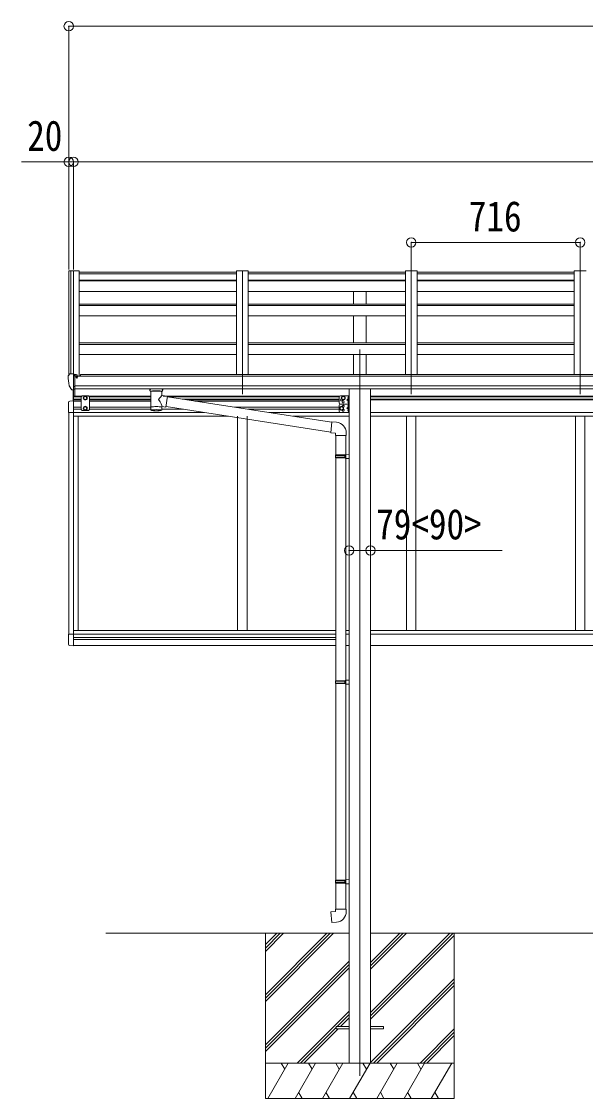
# Model space of a CAD drawing. Units: millimetres at full size, sheet at 1:40. Extents: x -11181 to 11305, y -7804 to 7716.
# Drawn here: x -1660 to 730, y -1096 to 3466 of the extents above; entities that cross this region are included whole.
import ezdxf
from ezdxf.enums import TextEntityAlignment as Align

# ---------------------------------------------------------------- set-up
doc = ezdxf.new("R2010")
doc.units = ezdxf.units.MM
doc.header["$LTSCALE"] = 40
doc.header["$PDMODE"] = 32
doc.header["$PDSIZE"] = 40
for name, color, linetype, lineweight in [('0-0_0', 7, 'Continuous', 9), ('0-1_本体', 4, 'Continuous', 9), ('0-2_部品', 7, 'Continuous', 9), ('0-8_PARTS2', 2, 'Continuous', 9), ('0-A_寸法', 6, 'Continuous', 9), ('1-1_GLASS', 4, 'Continuous', 9), ('1-2_GLASS_SEAL', 7, 'Continuous', 9)]:
    doc.layers.add(name, color=color, linetype=linetype, lineweight=lineweight)
doc.styles.add('ＭＳ ゴシック', font='')
doc.styles.get('ＭＳ ゴシック').set_extended_font_data('MS Gothic')

msp = doc.modelspace()

# ---------------------------------------------------------------- linework, layer by layer
at = {"layer": '0-0_0'}
for p, q in [((-1302.28, -395.71), (-271.48, -395.71)), ((-626.28, -395.71), (-626.28, -1095.71)), ((-626.28, -656.44), (-365.55, -395.71)), ((-626.28, -670.58), (-351.41, -395.71)), ((-626.28, -684.72), (-337.26, -395.71)), ((-626.28, -472.59), (-549.4, -395.71)), ((-626.28, -458.45), (-563.54, -395.71)), ((-626.28, -444.31), (-577.68, -395.71)), ((-181.08, -731.74), (154.95, -395.71)), ((-181.08, -745.88), (169.09, -395.71)), ((-181.08, -547.89), (-28.9, -395.71)), ((-181.08, -533.75), (-43.04, -395.71)), ((-181.08, -519.61), (-57.18, -395.71)), ((-181.08, -395.71), (3028.52, -395.71)), ((-181.08, -760.02), (173.72, -405.22)), ((173.72, -395.71), (173.72, -1095.71)), ((-626.28, -868.57), (-271.48, -513.77)), ((-626.28, -882.71), (-271.48, -527.91)), ((-626.28, -896.85), (-271.48, -542.05)), ((-181.08, -943.87), (173.72, -589.07)), ((-168.78, -945.71), (173.72, -603.21)), ((-154.63, -945.71), (173.72, -617.35)), ((-491.29, -945.71), (-271.48, -725.9)), ((-322.63, -791.2), (-271.48, -740.04)), ((-308.49, -791.2), (-271.48, -754.19)), ((-477.14, -945.71), (-326.28, -794.84)), ((-463, -945.71), (-317.49, -800.2)), ((29.21, -945.71), (173.72, -801.2)), ((43.36, -945.71), (173.72, -815.34)), ((57.5, -945.71), (173.72, -829.49)), ((173.72, -945.71), (-626.28, -945.71)), ((-615.99, -1095.71), (-529.39, -945.71)), ((-544.39, -971.69), (-559.39, -945.71)), ((-500.52, -1095.71), (-413.92, -945.71)), ((-428.92, -971.69), (-443.92, -945.71)), ((-385.05, -1095.71), (-298.45, -945.71)), ((-313.45, -971.69), (-328.45, -945.71)), ((-269.58, -1095.71), (-182.98, -945.71)), ((-197.98, -971.69), (-212.98, -945.71)), ((-154.11, -1095.71), (-67.51, -945.71)), ((-82.51, -971.69), (-97.51, -945.71)), ((-38.64, -1095.71), (47.96, -945.71)), ((17.96, -945.71), (32.96, -971.69)), ((76.83, -1095.71), (163.43, -945.71)), ((-485.52, -1069.73), (-470.52, -1095.71)), ((-370.05, -1069.73), (-355.05, -1095.71)), ((-254.58, -1069.73), (-239.58, -1095.71)), ((-139.11, -1069.73), (-124.11, -1095.71)), ((-23.64, -1069.73), (-8.64, -1095.71)), ((91.83, -1069.73), (106.83, -1095.71)), ((-626.28, -1095.71), (173.72, -1095.71))]:
    msp.add_line(p, q, dxfattribs=at)
at = {"layer": '0-1_本体'}
for p, q in [((-1460.27, 2408.2), (-1460.28, 1967.15)), ((-1459.33, 2409.09), (-1451.5, 2409.5)), ((-1451.28, 2409.42), (-1451.28, 1973.69)), ((-1451.2, 2409.31), (-1450.58, 2407.69)), ((-1415.28, 2409.51), (-1415.28, 1963.51)), ((-749.28, 2403.42), (-1415.28, 2403.42)), ((-1415.28, 2396.51), (-749.28, 2396.51)), ((-749.28, 2409.51), (-749.28, 1970.22)), ((-699.28, 2409.51), (-749.28, 2409.51)), ((-699.28, 2409.51), (-699.28, 1970.22)), ((-33.28, 2403.42), (-699.28, 2403.42)), ((-699.28, 2396.51), (-33.28, 2396.51)), ((-33.28, 2409.51), (-33.28, 1970.22)), ((16.72, 2409.51), (-33.28, 2409.51)), ((16.72, 2409.51), (16.72, 1970.22)), ((682.72, 2403.42), (16.72, 2403.42)), ((16.72, 2396.51), (682.72, 2396.51)), ((682.72, 2409.51), (682.72, 1970.22)), ((732.72, 2409.51), (682.72, 2409.51)), ((-1415.28, 2369.79), (-749.28, 2369.79)), ((-1415.28, 2367.21), (-749.28, 2367.21)), ((-699.28, 2369.79), (-33.28, 2369.79)), ((-699.28, 2367.21), (-33.28, 2367.21)), ((16.72, 2369.79), (682.72, 2369.79)), ((16.72, 2367.21), (682.72, 2367.21)), ((-1415.28, 2322.48), (-749.28, 2322.48)), ((-699.28, 2322.48), (-33.28, 2322.48)), ((-253.78, 2268.74), (-253.78, 2322.48)), ((-198.78, 2268.74), (-198.78, 2322.48)), ((16.72, 2322.48), (682.72, 2322.48)), ((-1415.28, 2268.74), (-749.28, 2268.74)), ((-1415.28, 2263.18), (-749.28, 2263.18)), ((-699.28, 2268.74), (-33.28, 2268.74)), ((-699.28, 2263.18), (-33.28, 2263.18)), ((16.72, 2268.74), (682.72, 2268.74)), ((16.72, 2263.18), (682.72, 2263.18)), ((-1415.28, 2219.18), (-749.28, 2219.18)), ((-699.28, 2219.18), (-33.28, 2219.18)), ((-253.78, 2105.09), (-253.78, 2219.18)), ((-198.78, 2105.09), (-198.78, 2219.18)), ((16.72, 2219.18), (682.72, 2219.18)), ((-1415.28, 2105.09), (-749.28, 2105.09)), ((-1415.28, 2098.3), (-749.28, 2098.3)), ((-699.28, 2105.09), (-33.28, 2105.09)), ((-699.28, 2098.3), (-33.28, 2098.3)), ((16.72, 2105.09), (682.72, 2105.09)), ((16.72, 2098.3), (682.72, 2098.3)), ((-1415.28, 2054.74), (-749.28, 2054.74)), ((-699.28, 2054.74), (-33.28, 2054.74)), ((-253.78, 1970.22), (-253.78, 2054.74)), ((-198.78, 1970.22), (-198.78, 2054.74)), ((16.72, 2054.74), (682.72, 2054.74)), ((4281.22, 1963.51), (-1433.78, 1963.51)), ((-1410.28, 1963.51), (-1410.28, 1970.22)), ((4257.72, 1970.22), (-1410.28, 1970.22)), ((-1433.78, 1922.29), (4281.22, 1922.29)), ((4281.22, 1910.44), (-1433.78, 1910.51)), ((-271.48, 1910.35), (-271.48, -945.73)), ((-181.08, 1910.35), (-181.08, -945.73))]:
    msp.add_line(p, q, dxfattribs=at)
msp.add_lwpolyline([(-1450.58, 1973.69), (-1450.58, 2409.51), (-1415.28, 2409.51)], dxfattribs=at)
msp.add_circle((-1426.31, 1958.78), 3, dxfattribs=at)
for centre, radius, start, end in [((-1459.28, 2408.09), 1, 93, 173.32986), ((-1451.48, 2409.2), 0.301, 21.06327, 92.86679)]:
    msp.add_arc(centre, radius, start, end, dxfattribs=at)
at = {"layer": '0-2_部品'}
for p, q in [((-1462.28, 1964.32), (-1462.28, 1963.69)), ((-1455.37, 1973.12), (-1459.43, 1967.32)), ((-1440.28, 1905.19), (-1440.28, 1973.69)), ((-1438.78, 1972.78), (-1440.28, 1972.78)), ((-1433.78, 1963.96), (-1440.28, 1964.36)), ((-1438.78, 1972.78), (-1438.78, 1966.61)), ((-1429.1, 1971.28), (-1438.78, 1972)), ((-1438.78, 1969.01), (-1424.78, 1968.95)), ((-1428.28, 1968.96), (-1428.28, 1970.86)), ((-1423.78, 1967.84), (-1423.78, 1963.51)), ((-1447.9, 1907), (-1457.65, 1922.38)), ((-1429.31, 1958.78), (-1428.78, 1958.78)), ((-1428.78, 1958.78), (-1428.48, 1958.78)), ((-1441.78, 1905.28), (-1445.49, 1905.51)), ((-1441.78, 1905.28), (-1440.28, 1905.19)), ((-1440.28, 1907.39), (-1439.78, 1907.39)), ((-1439.78, 1907.39), (-1439.28, 1908.39)), ((-1433.78, 1908.39), (-1439.28, 1908.39)), ((-1115.98, 1904.19), (-1115.98, 1910.3)), ((-1111.88, 1899.69), (-1111.9, 1819.39)), ((-1066.08, 1882.11), (-1066.08, 1899.7)), ((-1040.86, 1878.21), (-1066.08, 1882.12)), ((-1061.98, 1904.19), (-1061.98, 1910.3)), ((-1040.86, 1878.21), (-1047.88, 1832.95)), ((-345.75, 1768.3), (-1041.17, 1876.19)), ((-1066.06, 1819.39), (-1066.08, 1836.02)), ((-1066.08, 1835.77), (-1047.88, 1832.95)), ((-349.42, 1726.37), (-1047.61, 1834.69)), ((-324.76, 1768.24), (-345.59, 1770.07)), ((-329.68, 1712.5), (-283.68, 1712.5)), ((-327.68, 1712.5), (-327.68, 1629.84)), ((-285.68, 1712.5), (-285.68, 1632.4)), ((-283.68, 1712.5), (-283.68, 1723.41)), ((-329.68, 1627.84), (-328.68, 1629.84)), ((-329.68, 1627.84), (-285.68, 1627.84)), ((-329.68, 1627.84), (-329.68, 1619.84)), ((-329.68, 1619.84), (-285.68, 1619.84)), ((-329.68, 1619.84), (-328.68, 1617.84)), ((-328.68, 1629.84), (-285.68, 1629.84)), ((-328.68, 1617.84), (-285.68, 1617.84)), ((-327.68, 1617.84), (-327.68, 673.65)), ((-290.16, 1627.84), (-290.58, 1629.84)), ((-287.68, 1632.34), (-271.68, 1632.81)), ((-287.68, 1630.34), (-287.68, 1632.34)), ((-287.68, 1630.34), (-285.68, 1630.34)), ((-287.68, 1615.34), (-287.68, 1617.34)), ((-287.68, 1615.34), (-271.68, 1614.87)), ((-285.68, 1615.28), (-285.68, 676.21)), ((-271.68, 1632.81), (-271.68, 1614.87)), ((-329.68, 671.65), (-328.68, 673.65)), ((-329.68, 671.65), (-285.68, 671.65)), ((-329.68, 671.65), (-329.68, 663.65)), ((-329.68, 663.65), (-285.68, 663.65)), ((-329.68, 663.65), (-328.68, 661.65)), ((-328.68, 673.65), (-285.68, 673.65)), ((-328.68, 661.65), (-285.68, 661.65)), ((-327.68, 661.65), (-327.68, -171.51)), ((-290.16, 671.65), (-290.58, 673.65)), ((-287.68, 676.15), (-271.68, 676.62)), ((-287.68, 674.15), (-287.68, 676.15)), ((-287.68, 674.15), (-285.68, 674.15)), ((-287.68, 659.15), (-287.68, 661.15)), ((-287.68, 659.15), (-271.68, 658.68)), ((-285.68, 659.09), (-285.68, -168.95)), ((-271.68, 676.62), (-271.68, 658.68)), ((-329.68, -173.51), (-328.68, -171.51)), ((-329.68, -173.51), (-285.68, -173.51)), ((-329.68, -173.51), (-329.68, -181.51)), ((-329.68, -181.51), (-285.68, -181.51)), ((-329.68, -181.51), (-328.68, -183.51)), ((-328.68, -171.51), (-285.68, -171.51)), ((-290.16, -173.51), (-290.58, -171.51)), ((-287.68, -169.01), (-271.68, -168.54)), ((-287.68, -171.01), (-287.68, -169.01)), ((-287.68, -171.01), (-285.68, -171.01)), ((-271.68, -168.54), (-271.68, -186.48)), ((-328.68, -183.51), (-285.68, -183.51)), ((-327.68, -183.51), (-327.68, -293.51)), ((-287.68, -186.01), (-287.68, -184.01)), ((-287.68, -186.01), (-271.68, -186.48)), ((-285.68, -186.07), (-285.68, -293.51)), ((-329.68, -293.51), (-283.68, -293.51)), ((-329.68, -303.51), (-329.68, -293.51)), ((-283.68, -293.51), (-283.68, -304.42))]:
    msp.add_line(p, q, dxfattribs=at)
at = {"layer": '0-2_部品', "color": 4}
for p, q in [((-326.48, -791.2), (-326.48, -800.2)), ((-326.48, -791.2), (-271.48, -791.2)), ((-326.48, -800.2), (-271.48, -800.2)), ((-181.48, -791.2), (-126.48, -791.2)), ((-181.48, -800.2), (-126.48, -800.2)), ((-126.48, -791.2), (-126.48, -800.2))]:
    msp.add_line(p, q, dxfattribs=at)
at = {"layer": '0-2_部品'}
for points in [[(-1440.28, 1973.69), (-1452.28, 1973.69), (-1454.61, 1973.55)], [(-1433.78, 1908.39), (-1433.78, 1966.61), (-1438.78, 1966.61)], [(-1429.1, 1971.28), (-1428.94, 1971.26), (-1428.78, 1971.23), (-1428.63, 1971.18), (-1428.51, 1971.13), (-1428.41, 1971.07), (-1428.34, 1971.01), (-1428.29, 1970.93), (-1428.28, 1970.86)], [(-1440.28, 1919.08), (-1437.12, 1919.49), (-1433.78, 1919.92)], [(-1428.48, 1959.96), (-1428.48, 1958.78), (-1423.78, 1958.78)], [(-1423.78, 1960.39), (-1423.78, 1958.78), (-1423.31, 1958.78)], [(-1115.94, 1904.13), (-1115.97, 1904.48), (-1115.72, 1905.44), (-1115.2, 1906.33), (-1114.39, 1907.16), (-1113.28, 1907.96), (-1111.88, 1908.69)], [(-1115.94, 1904.24), (-1115.97, 1903.89), (-1115.72, 1902.93), (-1115.2, 1902.05), (-1114.39, 1901.21), (-1113.28, 1900.41), (-1111.88, 1899.69)], [(-1066.08, 1908.67), (-1065.85, 1908.58), (-1064.49, 1907.85), (-1063.38, 1907), (-1062.62, 1906.13), (-1062.16, 1905.23), (-1061.99, 1904.35)], [(-1066.08, 1899.7), (-1065.85, 1899.79), (-1064.49, 1900.53), (-1063.38, 1901.37), (-1062.62, 1902.24), (-1062.16, 1903.14), (-1061.99, 1904.02)], [(-345.59, 1770.07), (-349.6, 1724.24), (-329.68, 1722.5), (-329.68, 1712.5)], [(-290.16, 1627.84), (-290.16, 1619.84), (-290.58, 1617.84)], [(-287.68, 1617.34), (-285.68, 1617.34), (-285.68, 1630.34)], [(-290.16, 671.65), (-290.16, 663.65), (-290.58, 661.65)], [(-287.68, 661.15), (-285.68, 661.15), (-285.68, 674.15)], [(-290.16, -173.51), (-290.16, -181.51), (-290.58, -183.51)], [(-287.68, -184.01), (-285.68, -184.01), (-285.68, -171.01)], [(-324.76, -349.25), (-345.59, -351.08), (-349.6, -305.25), (-329.68, -303.51)]]:
    msp.add_lwpolyline(points, dxfattribs=at)
for centre, radius, start, end in [((-1459.28, 1964.32), 3, 93, 180), ((-1269.79, 1963.69), 192.49, 180.0008, 192.1233), ((-1454.55, 1972.55), 1, 93.5, 145), ((-1455.05, 1923.88), 3, 191.83348, 210), ((-1426.28, 1958.78), 2.5, 151.64236, 180), ((-1426.28, 1958.78), 2.5, 0, 151.64236), ((-1445.3, 1908.5), 3, 210, 266.5), ((-1098.91, 1858.97), 51.38, 92.46126, 104.61963), ((-1079.03, 1858.97), 51.38, 75.38037, 87.53874), ((-328.68, 1723.41), 45, 0, 85), ((-328.68, -304.42), 45, 275, 0)]:
    msp.add_arc(centre, radius, start, end, dxfattribs=at)
for centre, major_axis, ratio, start_param, end_param in [((-1424.78, 1967.85), (-0.02, 1.1), 0.906239, 4.6917496, 6.2625459), ((-1088.98, 1898.49), (-22.91, -0.42), 0.072511, 4.711586, 6.2823824), ((-1088.96, 1900.12), (-22.91, -0.42), 0.072511, 4.711586, 6.2823824), ((-1089, 1900.12), (22.92, -0.42), 0.07247, 0.0008089, 1.5716053), ((-1089, 1898.49), (22.92, -0.42), 0.07247, 0.0008089, 1.5716053), ((-1086.43, 1859.92), (20.32, 22.25), 0.045535, 4.9756507, 6.2441899), ((-1077.98, 1904.19), (16, 0), 0.361356, 0, 0.0194874), ((-1077.98, 1904.19), (16, 0), 0.361356, 6.2636979, 6.2831853), ((-1088.98, 1831.83), (22.91, 0), 0.122865, 6.2831853, 9.424778), ((-1088.98, 1862.56), (-22.81, 26.62), 0.234429, 3.1563334, 4.5976381), ((-1088.98, 1819.39), (22.92, 0), 0.101955, 6.2829723, 9.4248207), ((-1088.98, 1819.39), (22.92, 0), 0.101955, 3.1415499, 6.2833984)]:
    msp.add_ellipse(centre, major_axis=major_axis, ratio=ratio, start_param=start_param, end_param=end_param, dxfattribs=at)
at = {"layer": '0-8_PARTS2'}
for p, q in [((-1440.28, 2406.37), (-1440.28, 1887.08)), ((-724.28, 2406.37), (-724.28, 1887.08)), ((-8.28, 2406.37), (-8.28, 1887.08)), ((707.72, 2406.37), (707.72, 1887.08)), ((-226.28, 2075.89), (-226.28, -999.34))]:
    msp.add_line(p, q, dxfattribs=at)
at = {"layer": '0-A_寸法'}
for p, q in [((-1460.27, 3445.61), (10035.72, 3445.61)), ((-1460.27, 2871.2), (-1460.27, 2415.63)), ((-1440.28, 2871.2), (-1460.27, 2871.2)), ((-1440.28, 2871.2), (-1440.28, 2415.63)), ((-1440.28, 2871.2), (4287.72, 2871.2)), ((-1440.28, 2871.2), (-1440.28, 2415.63)), ((-8.28, 2529.76), (-8.28, 2412.16)), ((-8.28, 2529.76), (707.72, 2529.76)), ((707.72, 2529.76), (707.72, 2412.16)), ((-271.48, 1225.55), (-181.08, 1225.55)), ((-181.08, 1225.55), (376.54, 1225.55))]:
    msp.add_line(p, q, dxfattribs=at)
msp.add_lwpolyline([(-1460.27, 3445.61), (-1460.27, 2871.2), (-1660.27, 2871.2)], dxfattribs=at)
for p in [(-1460.27, 3445.61), (-1460.27, 2871.2), (-1440.28, 2871.2), (-8.28, 2529.76), (707.72, 2529.76), (-271.48, 1225.55), (-181.08, 1225.55)]:
    msp.add_point(p, dxfattribs=at)
at = {"layer": '1-1_GLASS'}
for p, q in [((-1440.28, 1879.19), (-1404.78, 1879.19)), ((-1440.28, 1875.69), (-1407.78, 1875.69)), ((-1375.78, 1879.19), (-1111.88, 1879.19)), ((-1372.78, 1875.69), (-1111.89, 1875.69)), ((-1060.51, 1879.19), (-311.48, 1879.19)), ((-1037.94, 1875.69), (-313.45, 1875.69)), ((-181.08, 1879.19), (3039.92, 1879.19)), ((-181.08, 1875.69), (3039.92, 1875.69)), ((-1440.28, 1866.69), (-1407.78, 1866.69)), ((-1440.28, 1863.19), (-1407.78, 1863.19)), ((-1440.28, 1858.89), (-1440.28, 1658.69)), ((-1407.78, 1858.19), (-1440.28, 1858.19)), ((-1440.28, 1832.19), (-1407.78, 1832.19)), ((-1372.78, 1866.69), (-1111.89, 1866.69)), ((-1372.78, 1863.19), (-1111.89, 1863.19)), ((-1111.89, 1858.19), (-1372.78, 1858.19)), ((-1372.78, 1832.19), (-1111.89, 1832.19)), ((-979.93, 1866.69), (-313.48, 1866.69)), ((-957.37, 1863.19), (-313.48, 1863.19)), ((-632.2, 1858.19), (-925.14, 1858.19)), ((-757.55, 1832.19), (-313.48, 1832.19)), ((-313.48, 1858.19), (-632.2, 1858.19)), ((-181.08, 1866.69), (3039.92, 1866.69)), ((-181.08, 1863.19), (3039.92, 1863.19)), ((-1460.28, 1809.49), (-1460.28, 1707.89)), ((-1460.28, 1793.69), (-1460.28, 870.89)), ((-1440.28, 1823.19), (-1407.78, 1823.19)), ((-886.48, 1809.69), (-1440.28, 1809.69)), ((-783.35, 1793.69), (-1440.28, 1793.69)), ((-1440.28, 1793.69), (-1440.28, 821.69)), ((-1420.28, 1793.69), (-1420.28, 1723.69)), ((-1420.28, 1793.69), (-1420.28, 886.69)), ((-1372.78, 1823.19), (-1111.9, 1823.19)), ((-1066.07, 1823.19), (-973.5, 1823.19)), ((-744.28, 886.69), (-744.28, 1793.69)), ((-744.28, 1787.63), (-744.28, 1723.69)), ((-704.28, 886.69), (-704.28, 1793.69)), ((-704.28, 1781.42), (-704.28, 1723.69)), ((-699.54, 1823.19), (-313.48, 1823.19)), ((-612.52, 1809.69), (-271.48, 1809.69)), ((-271.48, 1793.69), (-509.38, 1793.69)), ((-181.08, 1809.69), (3039.92, 1809.69)), ((-181.08, 1793.69), (3039.92, 1793.69)), ((-28.28, 1793.69), (-28.28, 1723.69)), ((-28.28, 886.69), (-28.28, 1793.69)), ((11.72, 1793.69), (11.72, 1723.69)), ((11.72, 886.69), (11.72, 1793.69)), ((687.72, 1793.69), (687.72, 1723.69)), ((687.72, 1793.69), (687.72, 886.69)), ((727.72, 1793.69), (727.72, 1723.69)), ((727.72, 1793.69), (727.72, 886.69)), ((-1440.28, 886.69), (-327.68, 886.69)), ((-1440.28, 870.69), (-327.68, 870.69)), ((-285.28, 886.69), (-271.28, 886.69)), ((-285.28, 870.69), (-271.28, 870.69)), ((-181.08, 886.69), (3039.92, 886.69)), ((-181.08, 870.69), (3039.92, 870.69)), ((-1440.28, 857.19), (-327.68, 857.19)), ((-1440.28, 848.19), (-327.68, 848.19)), ((-1440.28, 822.19), (-327.68, 822.19)), ((-285.28, 822.19), (-271.28, 822.19)), ((-181.08, 822.19), (3039.92, 822.19))]:
    msp.add_line(p, q, dxfattribs=at)
at = {"layer": '1-2_GLASS_SEAL'}
for p, q in [((-1441.78, 1858.69), (-1441.78, 1905.29)), ((-1441.78, 1858.69), (-1441.78, 1905.29)), ((-1440.28, 1858.69), (-1440.28, 1905.19)), ((-1434.78, 1879.19), (-1434.78, 1908.39)), ((-1403.78, 1880.19), (-1407.78, 1876.19)), ((-1407.78, 1876.19), (-1407.78, 1822.7)), ((-1376.78, 1880.19), (-1403.78, 1880.19)), ((-1376.78, 1880.19), (-1372.78, 1876.19)), ((-1372.78, 1822.7), (-1372.78, 1876.19)), ((-313.48, 1875.19), (-313.48, 1850.19)), ((-308.48, 1880.19), (-271.48, 1880.19)), ((-274.48, 1875.69), (-275.28, 1875.55)), ((-273.98, 1880.19), (-273.98, 1845.19)), ((-271.48, 1880.19), (-271.48, 1845.19)), ((-1460.78, 1852.4), (-1460.78, 1809.49)), ((-1440.28, 1858.69), (-1455.57, 1857.89)), ((-1390.28, 1835.2), (-1396.78, 1831.44)), ((-1396.78, 1831.44), (-1396.78, 1823.94)), ((-1383.78, 1831.44), (-1390.28, 1835.2)), ((-1383.78, 1823.94), (-1383.78, 1831.44)), ((-313.48, 1840.19), (-313.48, 1815.19)), ((-308.48, 1845.19), (-271.48, 1845.19)), ((-308.48, 1845.19), (-271.48, 1845.19)), ((-273.98, 1862.69), (-280.98, 1862.69)), ((-273.98, 1827.69), (-280.98, 1827.69)), ((-274.48, 1867.69), (-275.28, 1867.83)), ((-274.48, 1857.69), (-275.28, 1857.55)), ((-274.48, 1849.69), (-275.28, 1849.83)), ((-274.48, 1840.69), (-275.28, 1840.55)), ((-274.48, 1832.69), (-275.28, 1832.83)), ((-274.48, 1867.69), (-273.98, 1867.78)), ((-274.48, 1849.69), (-273.98, 1849.78)), ((-274.48, 1832.69), (-273.98, 1832.78)), ((-273.98, 1845.19), (-273.98, 1810.19)), ((-271.48, 1845.19), (-271.48, 1810.19)), ((-1440.28, 1809.49), (-1460.78, 1809.49)), ((-1403.78, 1818.7), (-1407.78, 1822.7)), ((-1376.78, 1818.7), (-1403.78, 1818.7)), ((-1396.78, 1823.94), (-1390.28, 1820.19)), ((-1390.28, 1820.19), (-1383.78, 1823.94)), ((-1376.78, 1818.7), (-1372.78, 1822.7)), ((-308.48, 1810.19), (-271.48, 1810.19)), ((-274.48, 1822.69), (-275.28, 1822.55)), ((-274.48, 1814.69), (-275.28, 1814.83)), ((-274.48, 1814.69), (-273.98, 1814.78)), ((-1440.28, 870.89), (-1460.78, 870.89)), ((-1460.78, 827.98), (-1460.78, 870.89)), ((-1440.28, 821.69), (-1455.57, 822.49))]:
    msp.add_line(p, q, dxfattribs=at)
for points in [[(-1396.78, 1874.94), (-1390.28, 1878.7), (-1383.78, 1874.94)], [(-1383.78, 1874.94), (-1383.78, 1867.44), (-1390.28, 1863.69), (-1396.78, 1867.44), (-1396.78, 1874.94)], [(-273.59, 1871.69), (-274.23, 1872.88), (-276.46, 1873.99)], [(-273.59, 1871.69), (-274.23, 1870.5), (-276.46, 1869.39)], [(-274.48, 1867.69), (-274.48, 1875.69), (-273.98, 1875.6), (-273.98, 1867.78)], [(-273.98, 1867.69), (-280.98, 1862.69), (-273.98, 1857.69)], [(-273.98, 1832.69), (-280.98, 1827.69), (-273.98, 1822.69)], [(-273.59, 1853.69), (-274.23, 1854.88), (-276.46, 1855.99)], [(-273.59, 1853.69), (-274.23, 1852.5), (-276.46, 1851.39)], [(-273.59, 1836.69), (-274.23, 1837.88), (-276.46, 1838.99)], [(-273.59, 1836.69), (-274.23, 1835.5), (-276.46, 1834.39)], [(-274.48, 1849.69), (-274.48, 1857.69), (-273.98, 1857.6), (-273.98, 1849.78)], [(-274.48, 1832.69), (-274.48, 1840.69), (-273.98, 1840.6), (-273.98, 1832.78)], [(-273.59, 1818.69), (-274.23, 1819.88), (-276.46, 1820.99)], [(-273.59, 1818.69), (-274.23, 1817.5), (-276.46, 1816.39)], [(-274.48, 1814.69), (-274.48, 1822.69), (-273.98, 1822.6), (-273.98, 1814.78)]]:
    msp.add_lwpolyline(points, dxfattribs=at)
for points in [[(-296.48, 1863.69), (-289.98, 1867.44), (-289.98, 1874.94), (-296.48, 1878.7), (-302.98, 1874.94), (-302.98, 1867.44)], [(-303.48, 1820.19), (-296.98, 1823.94), (-296.98, 1831.44), (-303.48, 1835.2), (-309.98, 1831.44), (-309.98, 1823.94)]]:
    msp.add_lwpolyline(points, close=True, dxfattribs=at)
for centre, radius in [((-1390.28, 1871.19), 8.5), ((-1390.28, 1871.19), 7.5), ((-1390.28, 1871.19), 6.5), ((-296.48, 1871.19), 8.5), ((-296.48, 1871.19), 7.5), ((-296.48, 1871.19), 6.5), ((-1390.28, 1827.69), 8.5), ((-1390.28, 1827.69), 7.5), ((-1390.28, 1827.69), 6.5), ((-303.48, 1827.69), 8.5), ((-303.48, 1827.69), 7.5), ((-303.48, 1827.69), 6.5), ((-296.48, 1854.19), 4.25)]:
    msp.add_circle(centre, radius, dxfattribs=at)
for centre, radius, start, end in [((-308.48, 1875.19), 5, 90, 180), ((-270.38, 1871.69), 6.5, 147.94412, 212.05588), ((-275.12, 1874.66), 0.9, 100, 147.94412), ((-1455.28, 1852.4), 5.5, 93, 180), ((-308.48, 1850.19), 5, 180, 270), ((-308.48, 1840.19), 5, 90, 180), ((-303.48, 1862.69), 4.25, 94.76077, 6.29431), ((-296.48, 1836.19), 4.25, 274.76077, 186.29431), ((-270.38, 1853.69), 6.5, 147.94412, 212.05588), ((-270.38, 1836.69), 6.5, 147.94412, 212.05588), ((-275.12, 1868.72), 0.9, 212.05588, 260), ((-275.12, 1856.66), 0.9, 100, 147.94412), ((-275.12, 1850.72), 0.9, 212.05588, 260), ((-275.12, 1839.66), 0.9, 100, 147.94412), ((-275.12, 1833.72), 0.9, 212.05588, 260), ((-308.48, 1815.19), 5, 180, 270), ((-296.48, 1819.19), 4.25, 173.70569, 85.23923), ((-270.38, 1818.69), 6.5, 147.94412, 212.05588), ((-275.12, 1821.66), 0.9, 100, 147.94412), ((-275.12, 1815.72), 0.9, 212.05588, 260), ((-1455.28, 827.98), 5.5, 180, 267)]:
    msp.add_arc(centre, radius, start, end, dxfattribs=at)

# ---------------------------------------------------------------- texts
at = {"layer": '0-A_寸法', "color": 7, "style": 'ＭＳ ゴシック', "width": 0.85}
for s, p in [('20', (-1636.27, 2879.2)), ('716', (235.72, 2537.76)), ('79<90>', (-157.08, 1233.55))]:
    msp.add_text(s, height=129, dxfattribs=at).set_placement(p, align=Align.BOTTOM_LEFT)

doc.saveas('drawing.dxf')
